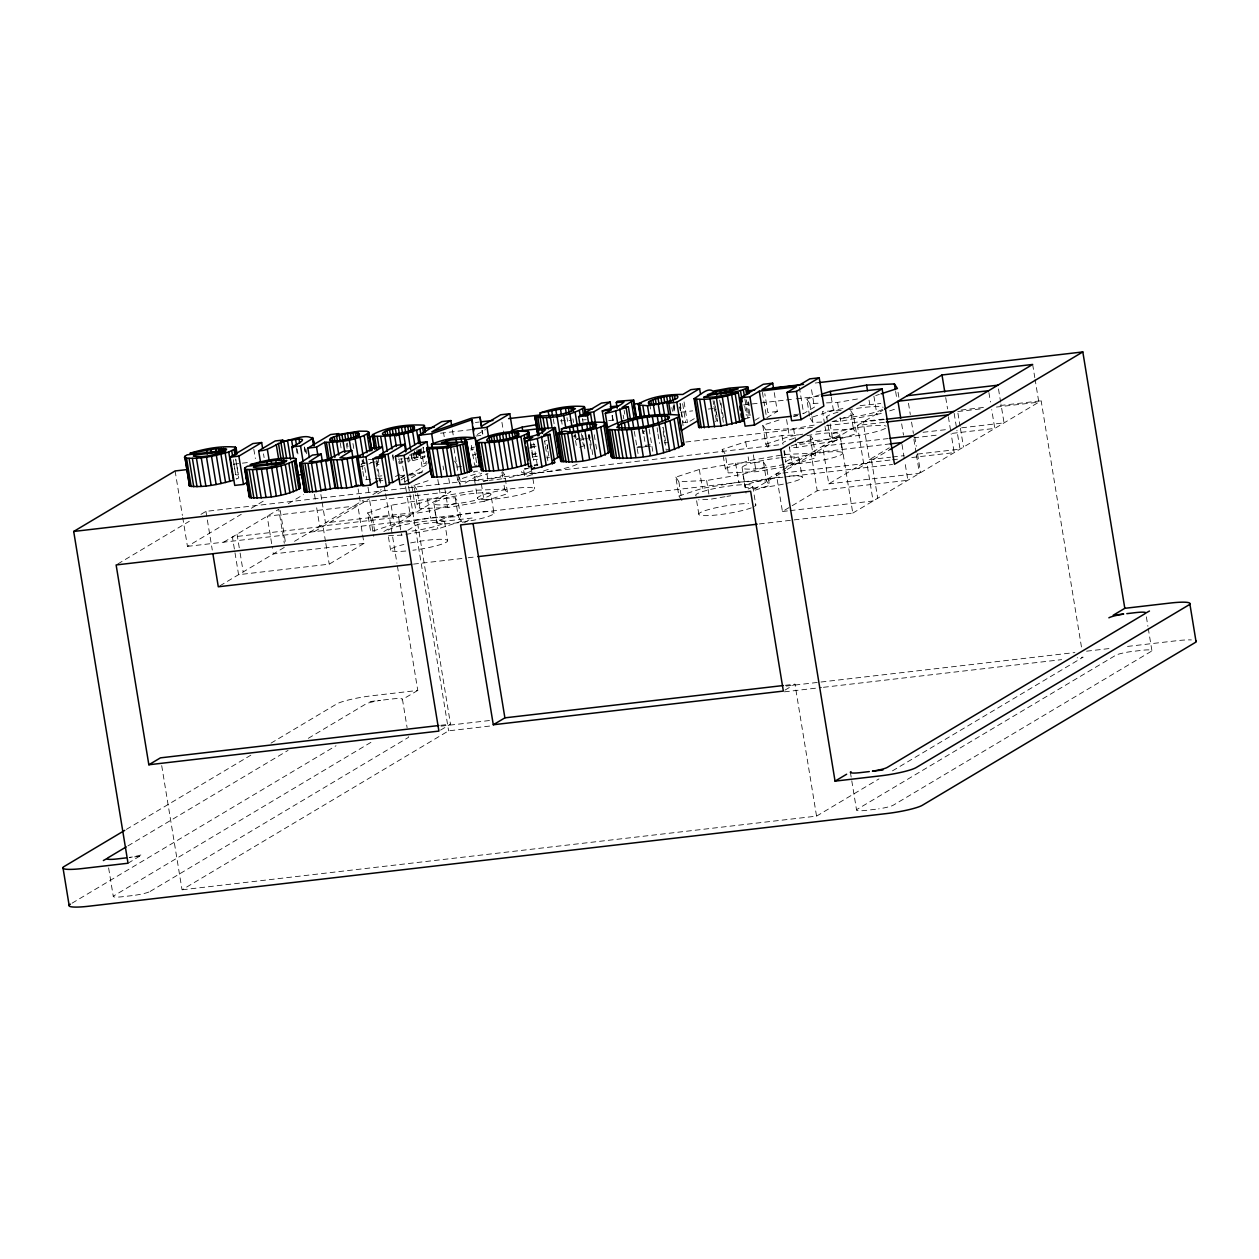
<?xml version="1.0" encoding="UTF-8"?>
<svg xmlns="http://www.w3.org/2000/svg" width="1259" height="1259" viewBox="0 0 1259 1259"><rect width="100%" height="100%" fill="white"/><g stroke="black" fill="none" stroke-linecap="round" stroke-linejoin="round"><path stroke-width="0.75" stroke-dasharray="5 3.75" d="M644.372 433.867L642.924 433.19L644.702 430.893M588.74 436.369L588.708 434.843M408.593 456.687L409.206 460.464L418.271 457.127L419.971 455.601L419.042 449.951M683.07 425.621L679.891 402.313M108.62 867.907L113.247 896.188L371.751 741.85A14.463 1.967 -9.3 0 1 373.057 741.236M378.644 461.848L376.834 463.737L379.242 464.728L378.015 457.19M361.018 464.508L364.024 462.714M128.025 863.233L142.66 854.357M117.795 563.953L189.306 521.289M200.952 514.349L205.941 511.374L781.886 444.49M182.697 517.37L187.449 546.375L241.272 514.286M251.359 508.258L264.799 500.232M223.709 542.157L278.758 509.328L284.314 543.259M288.327 503.631L303.45 494.598M378.817 480.151L382.122 478.168M395.452 476.626L400.409 473.667M421.12 448.409L423.591 463.501L426.848 461.549M400.897 477.586L404.202 475.619M219.853 585.844L284.943 547.036M294.496 541.323L363.363 500.264M372.853 494.598L381.131 489.657M401.007 477.806L404.312 475.839L401.542 458.874M314.357 531.628L369.406 498.8M377.684 493.858L384.31 489.908M400.866 480.041L426.533 464.728M477.192 434.512L485.47 429.587M404.863 481.756L409.757 478.845M411.378 477.869L422.772 471.071L419.389 450.344M325.514 541.527L323.044 526.451L232.411 536.979L238.581 574.686L329.228 564.158L363.993 543.416L357.824 505.709L267.176 516.237L272.416 548.294M383.853 531.566L410.355 515.765L406.956 495.039M322.099 502.105L325.499 522.847L416.147 512.319L450.911 491.577L360.279 502.105L358.107 488.901M465.153 483.078L481.709 473.211M407.837 530.259L417.783 524.342L472.156 518.031L463.879 522.957M680.143 403.651L683.228 422.505L687.461 422.725L695.487 417.925M754.881 420.333L759.759 417.421M774.254 392.619L777.338 411.457L766.605 417.878L761.963 389.598M793.91 414.699L803.651 413.566L814.4 407.161L811.001 386.419M126.404 829.382L250.824 755.18M271 743.14L336.562 704.033A28.926 3.919 -9.3 0 1 372.459 695.692L417.783 690.436L397.262 565.134M127.93 845.891L288.043 750.395M308.282 738.325L365.582 704.143A14.463 1.967 -9.3 0 1 380.391 700.397L369.926 701.562M767.581 479.002L883.063 410.119M753.968 489.263L785.569 470.425M787.221 469.418L840.461 437.676L852.799 513.09L759.098 523.964M417.783 690.436L402.471 699.406L407.098 727.671M72.062 903.175L336.011 745.753M790.164 510.619L873.085 500.988L866.916 463.281L776.268 473.809L782.437 511.516L817.217 490.774L907.865 480.261L904.765 461.408M888.209 438.557L822.631 446.158L828.8 483.865L863.58 463.139L890.569 459.991M884.416 419.515L863.186 421.97L869.371 459.677L889.232 447.826M858.213 468.474L889.971 449.542M150.136 891.435L408.01 737.648A14.463 1.967 -9.3 0 0 408.546 736.672M440.571 730.094L450.502 724.177L417.783 524.342M161.703 765.614L182.051 889.814L448.613 730.834L491.577 725.845M852.799 513.09L1041.146 400.771L1081.544 647.504M785.018 690.089L794.948 684.172L816.556 816.131L182.051 889.814M816.556 816.131L878.987 778.896M892.474 770.854L1083.133 657.151L1077.263 657.827M1151.293 651.312L893.418 805.115A14.463 1.967 -9.3 0 1 878.609 808.876M576.339 439.517L578.133 438.573M368.793 464.004L371.798 462.525M669.615 448.865L666.247 450.234L662.533 427.604M544.722 441.217L547.051 440.304M407.57 458.182L408.184 461.943L424.629 457.426L422.788 446.111M715.049 421.403L717.284 420.585M579.754 440.587L584.003 439.061L583.389 435.284M470.693 450.061L473.683 449.007M470.772 448.314L474.375 447.071M745.092 418.791L750.333 417.248L747.862 402.172M472.644 455.191L478.074 453.429M415.218 492.82L413.991 485.282L430.263 479.978M532.526 454.672L536.145 453.492M457.017 476.17L457.631 479.931L479.349 472.865M461.361 521.242L458.323 516.678L430.515 517.874L394.224 524.122L370.713 531.77L367.628 512.917L391.14 505.268L427.431 499.02L455.239 497.824L458.276 502.404L461.361 521.242L437.833 528.906L401.542 535.154L388.575 535.704M579.659 447.26L585.089 445.497M484.196 501.255L507.723 493.607L504.623 474.753L481.111 482.402L484.196 501.255L447.905 507.503L420.097 508.699L417.075 504.119L415.533 494.708M417.075 504.119L440.587 496.471L476.878 490.223L504.686 489.027L507.723 493.607M548.279 469.402L524.767 477.051L523.524 469.513M367.628 512.917L370.65 517.496L398.458 516.3L434.748 510.052L458.276 502.404M809.568 415.989L806.783 399.024L819.452 394.901M762.749 425.29L765.771 429.854L768.856 448.708L765.834 444.144L762.749 425.29L779.022 419.987M875.713 395.562L879.333 394.382M842.932 408.577L833.395 410.229L809.867 417.878L812.905 422.442L822.174 422.048M784.75 466.774L756.092 471.716L728.3 472.896L725.263 468.332L722.178 449.479L745.69 441.83L781.981 435.583L798.662 434.859M832.954 441.264L856.466 433.615L853.382 414.762L829.87 422.41L832.954 441.264L796.664 447.512L789.251 447.842M765.834 444.144L789.346 436.495L802.723 434.182M681.937 500.547L678.9 495.983L675.815 477.13L699.327 469.481L735.634 463.233L763.426 462.037L766.463 466.601L769.548 485.455L753.26 490.758M833.285 421.576L840.713 421.246L882.417 413.235M889.657 410.875L896.896 408.53M791.108 446.016L812.826 438.95L815.911 457.804L786.655 466.444M725.263 468.332L748.775 460.684L785.081 454.436L812.873 453.24L815.911 457.804M675.815 477.13L678.853 481.693L706.645 480.513L742.936 474.25L766.463 466.601M678.9 495.983L702.428 488.335L738.718 482.087L766.511 480.891L769.548 485.455M359.728 466.932L364.732 465.5M637.762 446.851L640.815 446.237M641.791 447.338L646.701 446.41M530.936 445.025L534.745 444.364M826.502 402.88L837.613 402.408L858.622 398.773M532.51 457.048L538.238 456.057M793.894 416.32L797.718 415.659M860.133 405.618L880.796 403.494M765.771 429.854L793.579 428.674L816.493 424.724M816.084 431.884L825.636 430.232L853.445 429.051L856.466 433.615M725.011 496.723L709.746 499.367L698.619 499.839M726.931 496.392L730.755 495.747M403.148 461.723L399.984 462.242L399.371 458.465M650.211 444.647L645.521 445.403L643.05 430.326M402.203 462.982L399.15 463.438L398.222 457.788M457.001 467.01L461.455 466.428M475.398 422.473L479.301 422.033M815.234 383.019L819.153 382.563M440.571 433.206L471.433 429.618M233.702 464.162L249.329 462.352M475.886 436.039L481.741 435.346M608.695 420.616L614.549 419.924M680.962 412.212L692.686 410.859M708.298 409.049L716.119 408.136M743.455 404.957L784.467 400.189M786.434 399.969L794.24 399.056M796.192 398.835L819.625 396.113M413.519 453.051L425.086 451.698M777.338 411.457L767.911 412.559L764.811 393.705M361.821 463.501L379.164 461.486M398.458 459.252L402.313 458.795M404.249 458.575L425.463 456.104M793.17 416.084L797.073 415.627M423.591 463.501L427.21 463.076M381.823 475.839L378.329 476.232L377.086 468.694M408.593 474.234L422.253 472.644M533.533 459.708L537.436 459.267M637.007 447.7L652.634 445.891M685.825 442.035L812.716 427.289M826.392 425.699L884.951 418.901M961.089 410.056L984.522 407.334M1000.15 405.524L1041.146 400.771M365.614 479.758L373.325 478.861M375.261 478.64L382.972 477.743M398.395 475.949L404.186 475.288M410.104 475.162L417.815 474.265M957.816 411.551L982.901 408.64M996.388 407.066L1038.817 402.14L1035.118 379.526M379.101 480.969L382.956 480.529M884.4 422.3L857.395 425.432L863.58 463.139M534.288 465.012L537.798 464.602M797.498 442.664L840.461 437.676M923.052 432.293L948.121 429.382M961.624 427.808L1004.053 422.882L1000.968 404.029M913.782 437.817L938.852 434.906M952.355 433.348L994.783 428.406L991.699 409.568M890.113 443.892L811.032 453.083L817.217 490.774M869.371 459.677L890.585 457.206M892.505 456.986L904.088 455.648M917.591 454.074L960.019 449.148L956.919 430.295M410.355 515.765L319.707 526.293L316.308 505.551M892.505 459.771L898.281 459.094M911.784 457.536L954.212 452.611L951.127 433.757M187.449 546.375L783.004 477.208M784.939 476.988L892.568 464.477M828.8 483.865L919.448 473.337L916.363 454.483M363.993 543.416L273.345 553.944L272.731 550.167M782.437 511.516L788.228 510.839M413.534 564.111L466.239 557.989M468.191 557.753L475.996 556.856M383.523 699.973L392.588 698.918A14.463 1.967 -9.3 0 1 401.841 699.941M440.76 725.294L450.502 724.177M785.207 685.305L794.948 684.172M441.043 726.144L489.798 720.494M786.245 686.061L1074.887 652.54M1086.58 651.186L1111.933 648.243M1127.545 646.418L1176.299 640.768A28.926 3.919 -9.3 0 1 1191.36 639.918M784.42 691.836L821.513 687.524M823.465 687.304L1061.652 659.637M132.195 895.605L123.13 896.66A14.463 1.967 -9.3 0 1 113.247 896.188M875.477 809.285L866.412 810.34A14.463 1.967 -9.3 0 1 857.159 809.332L1116.34 654.916A14.463 1.967 -9.3 0 1 1129.842 651.769L1142.039 650.305A14.463 1.967 -9.3 0 1 1151.922 650.777L1148.224 628.162M139.623 856.325L129.158 857.489A14.463 1.967 -9.3 0 0 143.967 853.728M411.677 453.744L424.362 452.878L423.433 447.228M409.38 455.128L417.091 454.656L419.971 455.601M664.343 442.885L668.671 442.523M546.548 457.851L549.333 457.631M573.034 436.165L575.505 436.007M806.783 399.024L809.82 403.588L819.09 403.195M560.255 420.836L571.381 420.349M582.508 419.877L586.206 419.719M841.091 410.591L822.552 411.378L824.708 424.582M576.323 439.123L587.434 438.651M531.046 446.457L536.602 446.221M534.131 465.311L537.845 465.153M477.507 471.212L473.793 471.37L475.335 480.796M750.757 415.014L746.194 415.061L744.337 403.746M476.941 465.248L474.596 465.248L470.882 442.617M235.748 474.785L238.376 474.942L235.905 459.865M368.446 459.299L371.751 459.535M361.868 461.062L363.363 461.219M853.382 414.762L850.36 410.198L853.445 429.051M810.796 435.913L812.826 438.95M722.178 449.479L725.2 454.058M502.609 471.7L504.623 474.753M454.546 461.077L457.584 465.657M457.631 479.931L460.668 484.495L459.441 476.956M413.991 485.282L417.012 489.845M1146.367 616.847L1147.909 626.274M1032.648 364.449L1034.804 377.637M998.497 388.952L1000.653 402.14M988.913 392.588L990.455 402.014M957.926 413.141L960.098 426.345M960.397 428.217L963.497 447.071M954.149 413.33L956.62 428.406M945.714 397.592L947.571 408.907M948.357 416.792L950.828 431.868M914.742 436.826L916.284 446.253M917.512 453.807L920.612 472.644M908.479 403.242L910.32 414.557M911.563 422.095L913.404 433.411M913.892 439.407L916.048 452.611M898.045 392.273L898.973 397.923M901.664 423.858L903.521 435.173M895.637 391.47L896.864 399.009M901.995 444.443L904.466 459.519M873.903 396.144L877.004 414.998M869.056 400.205L869.686 403.966M871.543 460.526L877.728 498.234M837.613 402.408L838.856 409.946M840.083 417.484L840.713 421.246M839.674 434.481L842.759 453.334A28.926 3.919 -9.3 0 1 798.804 463.548A28.926 3.919 -9.3 0 1 801.149 456.293A28.926 3.919 -9.3 0 1 842.759 453.334M831.223 397.026L833.395 410.229M826.675 416.997L827.604 422.662M827.918 424.551L829.76 435.85M825.023 426.471L825.636 430.232M809.82 403.588L811.662 414.903M811.976 416.792L812.905 422.442M810.104 436.275L812.873 453.24M799.339 387.174L803.651 413.566M799.103 458.685L802.188 477.523M850.36 772.16L856.529 809.867M793.579 428.674L795.735 441.862M796.05 443.75L796.664 447.512M786.576 419.53L789.346 436.495M789.299 446.615L792.383 465.452M781.981 435.583L783.224 443.121M784.451 450.659L785.081 454.436M783.869 450.816L785.726 462.116M763.426 462.037L766.511 480.891M748.586 401.81L749.215 405.587M746.335 399.874L748.806 414.951M744.903 399.182L747.988 418.019M753.323 454.751L756.092 471.716M745.69 441.83L746.933 449.369M748.161 456.907L748.775 460.684M752.74 486.32L755.825 505.174M742.07 467.467L745.155 486.32M742.936 474.25L746.036 493.103M735.634 463.233L738.718 482.087M720.998 403.069L722.241 410.623M722.54 412.496L723.469 418.161M719.707 400.094L723.406 422.725M725.829 457.82L728.3 472.896M715.411 406.185L716.025 409.962M716.34 411.835L717.567 419.389M714.168 400.818L717.551 421.56M713.082 400.661L713.696 404.422M714.01 406.311L716.796 423.276M706.645 480.513L709.431 497.478M699.327 469.481L702.428 488.335M684.062 401.983L687.461 422.725M682.646 403.683L685.73 422.536M696.636 500.767L698.792 513.971M679.986 406.767L680.6 410.528M679.718 407.176L680.348 410.938M673.927 403.761L675.17 411.315M673.833 405.241L675.06 412.779M673.187 406.09L674.116 411.74M671.881 407.554L672.495 411.331M678.853 481.693L681.324 496.786M663.21 427.194L665.681 442.287M657.151 427.761L657.686 432.089M657.985 433.962L659.527 443.388M649.77 404.092L650.698 409.757M649.125 429.114L652.839 451.729M642.31 429.413L642.924 433.19M634.3 431.428L638.14 454.043M624.134 410.371L624.747 414.148M623.189 415.124L623.803 418.885M612.33 415.265L613.259 420.915M612 415.549L612.928 421.198M594.232 434.733L595.476 442.287M595.775 444.159L597.018 451.713M589.464 434.528L590.078 438.289M590.392 440.178L591.62 447.716M591.935 449.605L593.162 457.143M588.677 434.796L589.542 441.201M588.582 435.457L591.368 452.422M582.461 418.523L583.074 422.3M582.587 435.236L585.372 452.201M581.406 433.631L583.263 444.946M572.939 418.775L573.553 422.552M575.41 433.851L576.024 437.628M574.592 434.827L575.221 438.604M575.52 440.477L576.764 448.031M566.991 417.61L567.604 421.372M561.294 419.278L562.222 424.928M553.315 418.869L554.228 424.519M547.177 444.427L547.791 448.204M547.051 445.45L547.681 449.211M547.98 451.1L549.223 458.638M544.565 440.76L545.178 444.537M545.493 446.426L546.721 453.964M547.036 455.852L547.964 461.502M533.69 443.074L537.388 465.688M530.48 441.547L533.564 460.401M530.354 443.845L532.95 459.755M531.503 469.969L534.587 488.822M501.932 422.316L503.474 431.743M501.916 472.062L502.829 477.728M504.072 485.266L504.686 489.027M482.228 430.373L482.842 434.135M481.914 430.122L482.527 433.883M490.916 494.472A28.926 3.919 -9.3 0 1 446.961 504.686A28.926 3.919 -9.3 0 1 449.306 497.431A28.926 3.919 -9.3 0 1 490.916 494.472L494 513.326A28.926 3.919 -9.3 0 1 450.045 523.539A28.926 3.919 -9.3 0 1 452.406 516.284A28.926 3.919 -9.3 0 1 494 513.326M486.934 473.888L487.863 479.537M474.785 452.06L475.398 455.821M475.713 457.709L476.626 463.359M474.423 479.364L475.65 486.903M475.965 488.791L477.507 498.218M452.39 429.996L453.303 435.645M453.917 448.157L460.196 486.053M455.239 497.824L458.323 516.678M443.593 432.939L444.222 436.7M448.755 478.373L450.297 487.8M443.058 466.035L443.672 469.812M444.82 488.649L447.905 507.503M437.817 479.506L440.587 496.471M444.569 521.761L447.653 540.615A28.926 3.919 -9.3 0 1 412.858 550.246M433.883 503.254L436.967 522.107M434.748 510.052L437.833 528.906M420.317 449.18L420.931 452.941M419.751 449.274L421.293 458.701M427.431 499.02L430.515 517.874M418.775 449.447L419.703 455.113M418.57 450.612L419.499 456.277M418.082 451.021L418.696 454.798M417.044 449.589L418.271 457.127M416.461 450.879L417.091 454.656M416.021 452.374L417.248 459.913M415.596 452.39L416.524 458.04M414.384 450.895L414.998 454.656M413.503 453.256L414.431 458.906M411.583 455.412L412.511 461.062M411.063 454.058L411.992 459.708M417.642 493.607L420.097 508.699M411.819 485.927L416.147 512.319M408.53 486.021L448.613 730.834M404.17 478.058L406.641 493.15M392.887 454.609L393.5 458.386M392.509 455.428L393.438 461.077M398.458 516.3L401.542 535.154M391.14 505.268L394.224 524.122M384.31 486.1L385.254 491.876M385.584 493.811L396.947 563.198M376.897 460.574L377.511 464.351M376.819 460.841L380.832 485.344M388.433 536.916L390.605 550.104M376.158 463.044L376.787 466.806M363.363 458.874L366.762 479.6M368.006 487.154L369.233 494.693M369.721 500.689L374.962 532.73M362.183 459.787L362.797 463.564M370.65 517.496L373.75 536.35M361.805 464.713L362.592 469.513M362.891 471.401L364.134 478.939M352.961 443.546L353.889 449.195M347.327 443.011L347.94 446.788M346.288 443.42L347.216 449.07M340.276 443.011L341.519 450.549M320.872 494.567L321.8 500.216M325.829 543.416L329.228 564.158M314.467 494.252L316.009 503.679M305.89 448.818L306.818 454.468M304.584 447.354L305.827 454.892M304.285 446.914L305.528 454.452M297.14 449.007L298.383 456.545M296.227 448.031L297.454 455.569M280.238 510.524L285.478 542.566M263.509 453.854L264.122 457.615M253.814 449.211L255.372 458.638M235.669 459.063L238.754 477.916L236.377 479.128L235.449 473.478M233.277 459.708L235.433 472.896M233.906 464.052L235.134 471.59M237.038 534.209L239.824 551.174M240.123 553.063L243.207 571.916M205.941 511.374L212.283 550.041M175.111 470.96L182.382 515.435M885.47 428.312A28.926 3.919 -9.3 0 1 840.807 437.408A28.926 3.919 -9.3 0 1 843.042 430.547A28.926 3.919 -9.3 0 1 886.179 426.14M781.036 457.694A28.926 3.919 -9.3 0 1 788.858 463.186A28.926 3.919 -9.3 0 1 742.558 468.332A28.926 3.919 -9.3 0 1 779.274 457.883M789.11 476.091A28.926 3.919 -9.3 0 1 786.749 483.362M783.334 484.117A28.926 3.919 -9.3 0 1 745.123 486.572A28.926 3.919 -9.3 0 1 782.358 476.736M148.83 892.049A14.463 1.967 -9.3 0 1 135.327 895.196M410.623 542.928A28.926 3.919 -9.3 0 1 447.653 540.615M405.854 551.017A28.926 3.919 -9.3 0 1 403.856 544.455M388.181 530.118A28.926 3.919 -9.3 0 1 422.3 521.619A28.926 3.919 -9.3 0 1 443.892 522.91A28.926 3.919 -9.3 0 1 409.773 531.392M882.386 409.458A28.926 3.919 -9.3 0 1 839.753 418.429M827.289 417.941A28.926 3.919 -9.3 0 1 838.903 411.961M849.117 409.694A28.926 3.919 -9.3 0 1 852.815 409.033M856.545 408.42A28.926 3.919 -9.3 0 1 883.094 407.286M806.909 435.63A28.926 3.919 -9.3 0 1 839.061 435.221A28.926 3.919 -9.3 0 1 795.719 444.71M783.255 444.207A28.926 3.919 -9.3 0 1 794.87 438.226M530.731 471.134A28.926 3.919 -9.3 0 1 503.742 478.514M501.885 478.813A28.926 3.919 -9.3 0 1 489.373 480.356M487.768 480.482A28.926 3.919 -9.3 0 1 488.02 473.683M524.311 468.6A28.926 3.919 -9.3 0 1 527.285 468.678M577.126 464.193A28.926 3.919 -9.3 0 1 534.225 473.116A28.926 3.919 -9.3 0 1 531.267 467.294M536.082 453.838A28.926 3.919 -9.3 0 1 532.714 454.137M529.63 448.047A28.926 3.919 -9.3 0 1 534.383 446.866M755.211 504.245A28.926 3.919 -9.3 0 1 754.503 506.417M751.324 507.865A28.926 3.919 -9.3 0 1 709.84 515.529A28.926 3.919 -9.3 0 1 706.346 510.241A28.926 3.919 -9.3 0 1 748.444 503.506M696.321 496.046A28.926 3.919 -9.3 0 1 729.291 485.99A28.926 3.919 -9.3 0 1 748.239 489.011M486.415 499.555A28.926 3.919 -9.3 0 0 533.816 489.987A28.926 3.919 -9.3 0 0 497.903 491.026A28.926 3.919 -9.3 0 0 486.415 499.555"/><path stroke-width="1.5" d="M748.035 387.237C735.335 395.121 717.095 391.47 703.608 397.293L713.538 397.057L738.341 392.839L742.967 421.12L720.998 426.046L698.714 427.446L694.071 398.678C700.13 395.216 707.668 387.08 712.94 391.108L729.244 388.118L746.131 386.733L748.035 387.237L748.932 393.327M314.073 445.891C315.364 427.808 290.262 441.893 280.568 441.5L283.007 440.052L275.17 440.965L258.662 450.816L260.519 462.132M466.916 445.466L466.082 439.108L464.477 438.762L450.596 440.052L441.358 442.696L466.727 441.925L471.732 470.661C459.614 476.311 445.151 476.799 431.9 477.13L426.817 447.669L444.317 446.756L457.883 443.923L431.475 444.207C444.742 438.824 461.313 435.819 475.351 437.927L479.978 466.208L470.709 467.372M640.453 418.098L638.439 403.887C651.595 396.365 667.805 394.35 682.819 394.445L690.861 389.661L699.611 388.638L700.539 394.287M606.854 427.903L607.09 429.256C631.137 431.569 657.906 427.525 679.404 416.383L679.105 415.092C655.184 413.031 628.257 416.524 606.854 427.903L611.732 457.521C635.764 459.85 662.533 455.805 684.046 444.663L679.105 415.092M611.732 457.521L611.481 456.167M537.845 435.834L534.949 416.399L558.681 414.872L569.619 412.102L575.379 408.703L572.861 407.727L565.448 408.184L540.08 412.936L540.709 416.698M561.372 428.894L586.741 424.141L594.154 423.685L596.656 424.661L590.912 428.076L582.98 430.248L569.745 432.089L565.165 431.129C531.676 437.99 605.516 431.349 605.909 423.166L605.359 422.536C590.628 421.136 575.363 424.157 561.372 428.894L562.002 432.671M610.536 451.446C597.222 459.85 575.001 464.209 560.869 460.637M475.351 437.927L465.987 439.816M374.364 448.66L372.585 434.623C388.024 426.549 406.783 424.204 424.063 425.164L425.589 431.459M528.89 463.753C513.892 468.741 497.604 472.015 481.772 470.677L476.846 440.949C492.285 432.876 511.044 430.531 528.324 431.491L529.85 437.786M481.095 470.063L481.473 469.229M235.622 448.55L235.417 447.071C220.199 445.733 204.54 448.818 189.967 453.24L215.651 448.802L226.62 449.07L225.66 450.344L187.135 454.814L184.821 456.372L189.574 486.163C204.241 487.752 219.271 484.243 233.387 480.308L228.745 452.028L235.622 448.55L236.535 454.2M296.195 459.142L295.771 459.991C280.552 467.939 262.061 470.315 245.08 469.324L244.97 467.813L247.283 466.255L285.809 461.785L286.769 460.526L275.815 460.259L250.116 464.697C264.705 460.259 280.348 457.19 295.582 458.512L300.397 488.272C285.195 496.219 266.688 498.595 249.723 497.604L244.498 468.694M372.208 435.457L372.884 436.07C390.085 436.904 408.782 434.733 424.189 426.675L424.661 425.794M528.922 432.12L528.465 433.002C513.043 441.059 494.346 443.231 477.145 442.397L476.469 441.783M188.992 485.518L189.448 484.652M249.14 496.959L244.97 467.813M540.08 412.936C554.07 408.199 569.336 405.178 584.066 406.563L584.617 407.208C570.736 416.084 550.954 418.838 534.76 416.981M363.741 484.92L346.697 488.02L335.004 487.988L316.166 491.561L304.662 491.876L299.705 463.186L312.468 455.066L321.171 454.058L322.398 461.597M304.332 491.451L305.764 490.113M538.883 435.74L537.955 430.09L539.167 428.752L555.376 427.604L543.636 435.11L550.057 434.355L554.684 462.635C547.067 464.854 539.749 467.892 531.613 469.135L526.986 440.855L532.762 437.424L523.949 438.447L528.591 466.711L532.101 466.302M553.016 460.558L560.003 455.868M630.539 420.034L628.367 406.83L621.946 407.586L633.686 400.063L617.477 401.228L616.281 402.55L617.209 408.215M426.533 448.393L427.273 448.849C440.524 448.519 454.987 448.031 467.105 442.381M307.825 448.125L316.528 447.118L324.712 442.239C339.615 442.476 355.856 440.556 368.84 432.907L367.109 431.255L359.208 431.16L336.657 434.827L338.734 433.584L330.613 434.528L307.825 448.125L309.368 457.552M618.767 424.96L616.847 427.525C634.268 429.146 653.72 426.392 669.347 418.004L669.127 416.461C652.209 415.092 634.379 418.256 618.767 424.96L619.381 428.737M312.846 438.352L300.539 445.954L291.773 446.976L293.63 458.276M648.999 401.59C643.538 408.341 674.368 400.661 677.2 398.206C682.787 391.533 651.816 399.024 648.999 401.59L649.613 405.351M330.582 438.384C323.783 445.23 355.715 437.912 358.17 435.284C363.568 428.721 333.462 435.882 330.582 438.384L331.196 442.145M124.735 830.373L64.209 866.475A28.926 3.919 -9.3 0 0 82.701 868.505L128.025 863.233L73.699 531.455L175.111 470.96L186.82 469.607M246.748 482.465L243.491 484.416L234.741 485.423L230.098 457.143L252.902 443.561L261.652 442.538L262.58 448.188M230.098 457.143L238.864 456.136L261.652 442.538M258.662 450.816C270.764 451.068 279.23 439.895 291.632 440.115C305.04 437.754 307.117 439.375 291.773 446.976M321.171 454.058L309.195 461.612L315.899 461.612L328.347 459.299L342.999 451.525L351.765 450.502L352.992 458.056M369.06 438.053L374.112 435.047M351.765 450.502L339.93 457.82L346.445 458.071L360.263 455.286L373.687 447.968M377.165 481.127L370.571 485.061L362.734 485.974L358.107 457.694L360.42 456.325L342.07 459.74L330.377 459.708L311.524 463.296L299.705 463.186M358.107 457.694L365.944 456.797L382.453 446.945L370.414 448.283M372.979 458.984L376.205 457.064L384.955 456.057L389.582 484.337L386.371 486.257L377.621 487.264L372.979 458.984L381.745 457.977L384.955 456.057M420.506 444.647L418.948 435.221L441.752 421.623L450.848 420.569L451.761 426.219M404.532 444.38L395.767 445.403L379.258 455.239L388.024 454.231L404.532 444.38L405.76 451.918M450.848 420.569L431.758 431.947L471.558 418.161L480.072 417.17L481.615 426.596M431.538 470.063L408.734 483.645L399.984 484.668L395.357 456.387L418.145 442.806L426.895 441.783L428.139 449.321M395.357 456.387L404.108 455.38L426.895 441.783M389.141 482.905L392.651 482.512L399.26 478.562M418.948 435.221L431.648 433.741L472.031 419.688L472.802 428.957L486.997 427.32L509.785 413.723L512.869 432.577M523.949 438.447C531.298 435.85 539.67 435.771 545.666 429.492L537.955 430.09M526.986 440.855C535.106 439.611 542.44 436.574 550.057 434.355M579.864 424.22L578.621 416.666L581.847 414.746L590.597 413.739L592.139 423.166M578.621 416.666L587.386 415.659L590.597 413.739M610.174 402.062L601.409 403.085L584.9 412.921L593.666 411.913L610.174 402.062L611.402 409.6M604.43 424.11L602.274 410.906C609.608 408.309 617.98 408.246 623.976 401.967L616.281 402.55M607.467 426.518L605.311 413.33L611.071 409.883L602.274 410.906M605.311 413.33C613.432 412.086 620.766 409.049 628.367 406.83M531.613 469.135L534.508 467.419M670.654 414.494L668.797 403.179L670.953 401.904L647.488 405.713L638.297 404.91M668.797 403.179L676.775 402.25L699.611 388.638M697.722 420.805L681.402 430.531L676.775 402.25M791.219 416.304L763.914 419.467L754.55 425.054L745.108 426.156L740.481 397.875L763.269 384.278L772.711 383.192L773.64 388.842M740.481 397.875L749.923 396.774L759.271 391.203L796.333 386.891L786.985 392.478L791.612 420.758L801.039 419.656L823.842 406.059L819.2 377.779L809.773 378.88L799.024 385.285L761.963 389.598L772.711 383.192M148.845 764.764L438.903 731.086L406.185 531.251L116.127 564.945L148.845 764.764L160.444 757.855L438.824 725.53M786.985 392.478L796.412 391.376L819.2 377.779M73.699 531.455L780.722 449.337L882.134 388.858L894.472 464.256L1082.819 351.938L1124.806 608.317L1113.208 615.226L1123.673 614.077A14.463 1.967 -9.3 0 0 1108.864 617.823M107.707 857.946L126.246 846.882M884.715 409.144L942 374.977L1032.648 364.449L889.971 449.542M493.292 724.759L783.35 691.081L750.632 491.246L460.574 524.94L493.292 724.759L504.89 717.85L783.271 685.526M780.722 449.337L835.047 781.131L846.646 774.222M1145.123 613.621L887.249 767.408A14.463 1.967 -9.3 0 1 872.44 771.169L882.905 770.004M103.364 860.542L107.078 858.481A14.463 1.967 -9.3 0 0 116.961 858.953L126.026 857.898M1149.467 611.024L1145.753 613.07A14.463 1.967 -9.3 0 0 1135.87 612.598L1126.805 613.652M384.955 431.491C372.601 439.045 409.71 432.042 411.898 429.775C424.456 422.111 387.127 429.193 384.955 431.491L385.569 435.268M489.216 437.817C476.862 445.371 513.971 438.368 516.159 436.102C528.717 428.438 491.388 435.52 489.216 437.817L489.83 441.594M694.071 398.678C707.668 400.834 724.46 396.868 738.341 392.839M511.264 430.688L522.107 427.163L537.388 424.535M821.261 394.319L830.295 391.376L866.585 385.112L894.394 383.932L897.431 388.496L881.143 393.799M184.349 457.237L184.931 457.883C199.614 459.488 214.628 455.978 228.745 452.028M716.119 391.376L707.416 394.744L730.975 391.234L738.246 388.826L716.119 391.376L716.749 395.137M741.85 419.515L745.092 418.791M354.786 485.848L358.532 485.187M322.288 489.641L325.813 489.137M509.785 413.723L500.689 414.778L481.284 426.345L480.072 417.17M424.613 428.375L434.386 427.242M481.253 421.796L492.977 420.443M508.605 418.618L539.859 414.998M584.774 409.773L592.58 408.876M610.159 406.83L617.98 405.917M633.607 404.108L641.413 403.195M746.886 390.951L754.692 390.038M772.271 388.008L803.525 384.373M819.153 382.563L1082.819 351.938M511.044 431.947L536.428 429.004M636.031 417.437L639.95 416.981M821.576 395.893L882.134 388.858M907.235 395.704L997.883 385.175M988.614 390.715L897.966 401.243L900.736 418.208M298.163 475.036L303.419 474.438M477.429 457.237L480.969 456.828M886.336 419.278L953.834 411.441M886.32 422.064L948.043 414.903M551.473 463.013L554.684 462.635M890.129 438.321L913.279 435.645M890.113 443.892L901.68 442.554M411.583 564.331L218.295 586.773L212.913 553.913M477.964 556.62L757.147 524.2M1124.806 608.317L1170.13 603.061A28.926 3.919 -9.3 0 1 1188.622 605.091L916.253 767.518A28.926 3.919 -9.3 0 1 880.371 775.859L835.047 781.131M869.308 771.578L860.243 772.633A14.463 1.967 -9.3 0 1 850.99 771.625M738.057 421.592L742.967 421.12M469.875 469.937L471.732 470.661M478.593 465.421L479.978 466.208M682.74 442.869L684.046 444.663M1189.881 604.005L1196.05 641.712M942 374.977L944.785 391.942M894.394 383.932L895.322 389.582M866.585 385.112L867.514 390.778M830.295 391.376L830.924 395.137M796.412 391.376L801.039 419.656M759.271 391.203L763.914 419.467M749.923 396.774L754.55 425.054M747.405 386.922L748.035 390.699M747.295 388.228L748.224 393.878M745.706 388.968L746.634 394.618M743.361 389.755L744.588 397.293M740.465 390.526L742.306 401.826M739.694 406.311L740.308 410.088M740.922 413.849L741.551 417.626M735.209 393.973L739.836 422.253M731.668 394.98L736.295 423.26M730.078 389.015L730.708 392.777M727.434 395.94L732.061 424.204M725.137 389.676L725.751 393.438M722.273 396.868L726.899 425.149M720.384 390.479L720.998 394.24M716.371 397.765L720.998 426.046M709.966 398.584L714.593 426.864M704.096 399.197L708.723 427.478M699.705 399.528L704.348 427.808M696.683 399.622L701.31 427.887M694.889 399.496L699.516 427.777M674.556 395.688L675.17 399.465M677.515 418.004L682.142 446.284M672.29 395.814L673.219 401.479M674.226 419.672L678.853 447.952M669.615 396.081L670.543 401.747M666.703 396.475L667.632 402.125M670.071 421.309L674.698 449.573M666.845 402.911L668.702 414.227M667.38 416.037L668.01 419.814M663.808 396.947L664.736 402.597M662.69 403.777L664.532 415.077M664.736 415.848L665.665 421.513M660.928 397.514L661.856 403.179M665.02 422.882L669.646 451.163M661.353 415.895L662.281 421.545M658.048 398.19L658.976 403.84M658.284 404.501L659.826 413.928M655.325 398.93L656.254 404.595M659.087 424.409L663.713 452.689M657.229 416.162L658.473 423.701M652.917 399.748L653.846 405.398M653.452 405.146L655.294 416.461M650.809 400.63L651.422 404.407M652.367 416.65L653.61 424.189M652.571 425.841L657.198 454.121M647.488 405.713L649.345 417.012M647.126 417.327L648.668 426.754M642.861 405.854L644.718 417.17M645.757 427.116L650.399 455.396M642.059 418.13L643.601 427.556M639.745 405.587L641.586 416.902M638.439 403.887L640.296 415.202M637.164 419.058L638.407 426.596M638.659 428.233L643.286 456.513M633.686 400.063L636.771 418.917M633.277 400.708L636.362 419.546M633.859 405.477L634.473 409.238M635.103 413.015L635.716 416.776M631.451 401.92L634.237 418.885M632.443 420.113L633.985 429.539M631.263 429.193L635.905 457.458M626.195 408.136L628.052 419.436M628.115 421.246L629.343 428.8M626.557 429.697L631.184 457.961M624.385 422.442L625.314 428.091M619.774 408.876L621.946 422.08M621.269 423.685L622.198 429.335M622.261 430.059L626.888 458.323M615.682 411.315L617.854 424.519M618.405 430.279L623.032 458.559M614.974 430.358L619.601 458.638M612.079 430.295L616.705 458.575M609.797 430.09L614.423 458.37M608.144 429.744L612.771 458.024M605.909 423.166L611.307 456.907M605.359 422.536L605.972 426.297M605.406 424.047L610.033 452.327M603.864 425.164L608.49 453.445M600.669 426.738L605.296 455.018M593.666 411.913L595.507 423.213M595.633 423.842L596.247 427.604M596.404 428.28L601.047 456.561M594.154 423.685L594.767 427.462M592.171 423.701L593.099 429.35M591.163 429.728L595.79 458.008M589.7 423.842L590.628 429.508M587.386 415.659L588.614 423.197M584.617 407.208L585.545 412.858M584.066 406.563L585.356 415.627M586.741 424.141L587.654 429.807M582.571 409.206L583.499 414.856M584.963 431.05L589.59 459.33M579.376 410.78L580.305 416.43M581.752 424.85L582.681 430.499M575.127 412.322L577.283 425.511M578.29 432.183L582.933 460.464M577.11 425.747L578.353 433.285M572.861 407.727L573.474 411.504M570.878 407.727L571.492 411.504M573.018 426.832L573.931 432.498M569.871 413.77L572.027 426.958M568.407 407.885L569.336 413.534M571.633 433.08L576.26 461.361M569.635 428.107L570.248 431.884M565.448 408.184L566.377 413.833M567.699 433.489L572.326 461.77M563.67 415.092L565.842 428.28M560.46 408.876L561.388 414.541M564.331 433.773L568.958 462.037M561.498 433.899L566.125 462.163M557.013 416.225L559.783 433.19M555.817 409.789L556.746 415.439M559.232 433.867L563.859 462.147M557.548 433.71L562.175 461.974M556.242 432.356L561.121 461.675M555.376 427.604L560.68 461.235M554.621 427.336L559.594 456.513M551.725 410.875L552.654 416.54M553.142 429.445L557.768 457.725M550.34 417.122L551.883 426.549M548.342 412.149L549.27 417.799M546.406 417.532L548.263 428.847M547.885 435.661L552.512 463.942M543.038 417.799L544.879 429.114M540.205 417.925L542.062 429.24M541.905 429.571L542.535 433.348M541.464 436.401L546.091 464.681M537.939 417.909L539.796 429.225M536.255 417.736L539.041 434.701M535.201 417.437L537.971 434.402M534.949 416.399L538.034 435.252M537.373 438.84L542 467.12M528.324 431.491L529.236 437.141M526.907 434.135L527.521 437.896M524.263 435.472L525.507 443.011M526.12 446.788L528.276 459.976M522.107 427.163L522.737 430.94M520.927 436.747L525.554 465.027M518.33 432.844L518.944 436.621M516.725 432.703L517.339 436.48M516.882 437.959L521.509 466.239M514.632 432.703L515.561 438.368M512.067 432.86L512.98 438.525M512.145 439.108L516.772 467.388M509.014 433.175L509.942 438.824M507.818 439.989L512.444 468.269M505.788 433.6L506.716 439.249M502.656 434.103L503.569 439.753M503.364 440.792L508.007 469.072M499.571 434.701L500.5 440.351M498.784 441.484L503.411 469.764M496.581 435.378L497.51 441.028M493.796 436.133L494.724 441.783M494.063 442.098L498.69 470.362M491.34 436.952L491.954 440.713M486.997 427.32L488.539 436.747M489.122 442.601L493.748 470.882M484.935 442.885L489.562 471.165M481.52 442.948L486.163 471.228M478.876 442.775L483.503 471.055M476.846 440.949L481.772 470.677M472.031 419.688L472.644 423.449M473.258 427.226L473.872 430.987M474.973 437.455L479.71 466.837M472.802 428.957L474.344 438.384M466.727 441.925L471.354 470.189M469.072 458.669L469.701 462.446M466.428 443.011L471.055 471.291M464.477 438.762L465.09 442.538M464.964 443.687L469.591 471.968M462.793 444.411L467.435 472.692M461.156 438.84L461.77 442.601M473.116 523.838L504.89 717.85M460.07 445.151L464.697 473.431M456.057 439.328L456.671 443.089M456.938 445.843L461.565 474.124M450.549 446.976L455.176 475.257M447.921 444.144L448.534 447.921M446.316 440.823L446.929 444.6M446.646 447.559L451.273 475.839M442.649 448.062L447.275 476.343M437.078 448.645L441.72 476.925M431.648 433.741L433.19 443.168M431.963 444.679L432.577 448.44M432.529 448.959L437.172 477.24M431.475 444.207L432.089 447.984M429.193 449.038L433.836 477.318M424.189 426.675L425.117 432.341M427.273 448.849L431.9 477.13M426.817 447.669L431.129 474.061M422.646 427.808L423.575 433.458M420.002 429.146L420.931 434.796M416.666 430.421L418.822 443.609M414.069 426.518L414.683 430.295M412.448 426.376L413.078 430.153M412.622 431.632L414.778 444.82M410.371 426.376L411.284 432.042M407.79 426.533L408.42 430.31M407.869 432.781L410.654 449.746M404.753 426.848L405.681 432.498M403.557 433.678L406.342 450.643M401.527 427.273L402.455 432.923M404.108 455.38L408.734 483.645M398.379 427.777L399.308 433.426M399.103 434.465L400.96 445.78M395.31 428.375L396.554 435.913M394.523 435.158L396.365 446.473M392.32 429.051L393.249 434.701M389.535 429.807L390.463 435.457M389.802 435.771L391.958 448.959M387.08 430.625L387.693 434.386M388.024 454.231L392.651 482.512M384.861 436.275L387.316 451.351M380.674 436.558L383.68 454.483M381.745 457.977L386.371 486.257M377.259 436.621L379.116 447.936M374.615 436.464L376.771 449.652M372.884 436.07L375.04 449.274M372.585 434.623L373.199 438.4M373.813 442.161L374.427 445.938M368.808 431.9L371.893 450.753M368.84 432.907L371.625 449.872M367.172 434.245L369.941 451.21M364.166 435.724L366.951 452.689M365.944 456.797L370.571 485.061M360.105 437.219L363.19 456.073M358.736 432.939L359.35 436.716M357.226 432.781L357.855 436.558M355.353 432.766L356.281 438.431M355.101 438.651L357.886 455.616M353.087 432.891L353.999 438.541M356.502 457.3L361.128 485.581M350.427 433.159L351.355 438.809M349.294 439.958L351.135 451.273M352.001 458.229L356.627 486.509M347.578 433.537L348.491 439.186M344.746 433.993L345.674 439.643M347.138 459.063L351.765 487.343M341.944 434.544L344.872 452.374M339.175 435.189L340.103 440.839M342.07 459.74L346.697 488.02M336.578 435.897L337.491 441.547M336.688 441.94L338.844 455.128M334.264 436.668L334.894 440.43M337.034 460.227L341.677 488.508M332.282 437.487L332.895 441.264M332.423 442.35L334.894 457.426M333.43 460.385L338.057 488.665M328.992 442.523L331.778 459.488M331.211 460.196L335.838 488.476M330.377 459.708L335.004 487.988M326.411 442.476L329.197 459.441M324.712 442.239L327.796 461.093M325.813 460.841L330.44 489.122M321.155 461.817L325.782 490.097M316.528 447.118L317.756 454.656M312.909 437.802L314.152 445.34M316.387 462.635L321.029 490.916M312.216 437.424L313.46 444.978M311.524 463.296L316.166 491.561M307.999 463.658L312.625 491.939M305.071 463.879L309.698 492.159M300.539 445.954L303.01 461.03M299.075 439.249L299.689 443.011M302.774 463.942L307.401 492.222M301.074 463.847L305.701 492.127M300.067 462.588L304.694 490.868M300.035 463.595L304.662 491.876M295.597 439.58L296.526 445.23M295.582 458.512L300.397 488.272M291.632 440.115L292.859 447.653M294.276 461.077L298.902 489.358M291.899 462.305L296.526 490.585M287.571 440.823L290.656 459.677M288.909 463.485L293.536 491.765M283.857 441.61L286.627 458.575M285.305 464.618L289.932 492.898M280.914 442.428L283.7 459.393M283.495 459.755L284.109 463.517M281.387 459.787L282 463.548M278.475 443.373L280.946 458.449M281.103 465.72L285.73 494M276.256 444.521L278.727 459.598M275.815 460.259L276.429 464.02M276.492 466.743L281.119 495.007M271.141 460.888L271.755 464.665M271.661 467.64L276.303 495.92M267.412 449.793L269.269 461.109M266.782 461.691L267.396 465.468M266.625 468.427L271.267 496.707M261.384 469.119L266.011 497.384M256.584 469.607L261.211 497.887M252.54 469.875L257.166 498.155M249.251 469.906L253.877 498.186M246.717 469.733L251.344 498.013M245.08 469.324L249.723 497.604M238.864 456.136L243.491 484.416M236.047 447.685L236.975 453.35M235.417 447.071L236.661 454.609M234.127 449.636L235.055 455.286M231.735 450.848L232.663 456.513M225.015 448.409L225.629 452.186M225.156 453.177L229.783 481.457M223.347 448.298L223.96 452.075M221.238 448.33L221.852 452.107M220.954 454.263L225.581 482.543M218.673 448.503L219.286 452.264M215.651 448.802L216.28 452.579M216.343 455.286L220.97 483.566M210.993 449.447L211.606 453.209M211.512 456.199L216.139 484.479M206.633 450.25L207.247 454.011M206.476 456.986L211.119 485.266M201.235 457.662L205.862 485.943M196.435 458.15L201.062 486.43M192.391 458.418L197.018 486.698M189.102 458.465L193.729 486.745M186.568 458.292L191.195 486.556M184.821 456.372L189.574 486.163M62.95 867.545L69.119 905.252M1195.877 640.847A28.926 3.919 -9.3 0 1 1194.791 642.782L922.438 805.225A28.926 3.919 -9.3 0 1 886.541 813.566L88.87 906.212A28.926 3.919 -9.3 0 1 70.378 904.182M194.028 455.113L193.319 456.073C202.982 457.898 213.605 455.003 222.874 451.776L194.028 455.113M254.176 466.57L253.468 467.53C263.131 469.355 273.754 466.459 283.023 463.218L254.176 466.57"/></g></svg>
